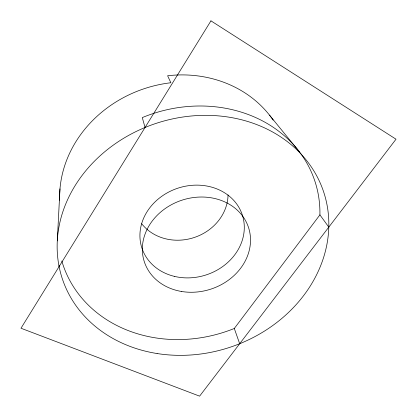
<?xml version="1.0" encoding="UTF-8"?>
<svg xmlns="http://www.w3.org/2000/svg" width="417" height="417" viewBox="0 0 417 417"><rect width="100%" height="100%" fill="white"/><g stroke="black" fill="none" stroke-linecap="round" stroke-linejoin="round"><path stroke-width="0.63" d="M59.099 266.567L59.141 265.645M57.291 240.87L59.975 188.875M239.676 343.728L234.302 328.476L319.912 214.87A132.7 114.925 -18.3 0 0 142.291 117.584L145.043 127.493M269.476 115.113L299.63 152.106M319.912 214.87L328.799 227.129M234.302 328.476A132.7 114.925 -18.3 0 1 61.825 261.021M273.166 120.117A115.91 104.255 -18 0 0 167.608 75.748L170.861 82.748A119.695 106.757 -18.1 0 0 59.667 200.238M228.057 194.942A47.726 42.43 -18.2 0 1 194.28 237.487A47.726 42.43 -18.2 0 1 141.676 223.715M210.945 20.85L20.986 328.242L199.607 396.15L396.014 139.2L210.945 20.85M157.105 353.538A137.688 117.886 -18.4 0 0 324.405 194.28A137.688 117.886 -18.4 0 0 97.463 158.236A137.688 117.886 -18.4 0 0 157.105 353.538M174.384 276.367A52.87 45.615 -18.4 0 0 243.486 219.342A52.87 45.615 -18.4 0 0 158.45 198.846A52.87 45.615 -18.4 0 0 174.384 276.367M181.494 291.467A54.846 46.761 -18.4 0 0 248.918 228.771A54.846 46.761 -18.4 0 0 158.872 213.681A54.846 46.761 -18.4 0 0 181.494 291.467"/></g></svg>
